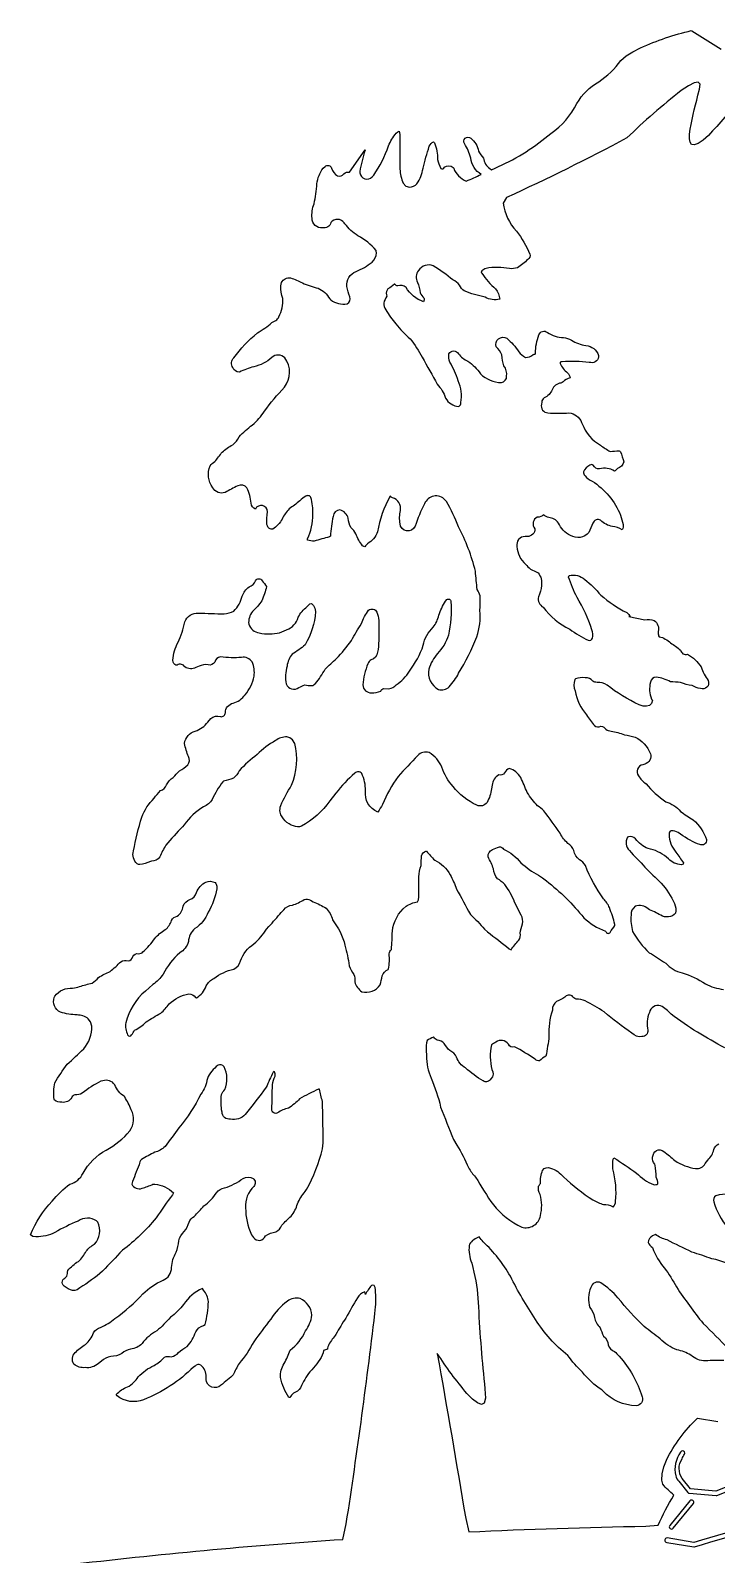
# Model space of a CAD drawing. Extents: x 0.5 to 31.2, y -0.2 to 53.7.
# Drawn here: x 1.27 to 7.5, y 9.59 to 23.42 of the extents above; entities that cross this region are included whole.
import ezdxf

# ---------------------------------------------------------------- set-up
doc = ezdxf.new("R2010")
doc.units = 0
doc.linetypes.add('0', pattern=[0])
doc.layers.add('1', color=7, linetype='0')

msp = doc.modelspace()

# ---------------------------------------------------------------- linework, layer by layer
at = {"layer": '1'}
for points in [[(1.59918, 9.493659, -0.012789), (4.10759, 9.726386), (4.140169, 9.868073, 0.008955), (4.406342, 11.837488, 0.061305), (4.400818, 12.011726), (4.391968, 12.029213), (4.381226, 12.034554), (4.369339, 12.030304, 0.07948), (4.313278, 11.947212), (4.308212, 11.973061, 0.20203), (4.240936, 11.918129, 0.01877), (4.137192, 11.734932, 0.037442), (4.046707, 11.586555, 0.01741), (3.981369, 11.496109, 0.045101), (3.96846, 11.451294), (3.931915, 11.439934), (3.928894, 11.420013), (3.922516, 11.398979, -0.08152), (3.810699, 11.247383, 0.060238), (3.724298, 11.102304, -0.161032), (3.660645, 11.052475, 0.065337), (3.628647, 11.014913, -0.143322), (3.618484, 11.012383, -0.086318), (3.543472, 11.196144, -0.183087), (3.577301, 11.322502, 0.030666), (3.631409, 11.442787, 0.124101), (3.77124, 11.618835, 0.113219), (3.828369, 11.759674, 0.281515), (3.720154, 11.912193, 0.232181), (3.60582, 11.888428, 0.090078), (3.455154, 11.724792, 0.007829), (3.299789, 11.520149, -0.061307), (3.16684, 11.323036, 0.019412), (3.113647, 11.218719), (3.108551, 11.212662, -0.008598), (2.9841, 11.111336, -0.618978), (2.868835, 11.20031, 0.231058), (2.819199, 11.308066, 0.318129), (2.767334, 11.299553), (2.754684, 11.290298, -0.100022), (2.301224, 10.993912, -0.271889), (2.05986, 11.029434), (2.053406, 11.040703, -0.141988), (2.155807, 11.109291, 0.129971), (2.252426, 11.201286, -0.097513), (2.396362, 11.305122, 0.085127), (2.489029, 11.379433, -0.172691), (2.551575, 11.383965, 0.187639), (2.618408, 11.422752, -0.052684), (2.69603, 11.478149, 0.109812), (2.773425, 11.609999, -0.197747), (2.843597, 11.667946), (2.860565, 11.676117, 0.051328), (2.888424, 11.883685, 0.155684), (2.844086, 11.988091), (2.834793, 12.002365, 0.148532), (2.664368, 11.859406, -0.066827), (2.545059, 11.741943, -0.035512), (2.420135, 11.618347, 0.121552), (2.287753, 11.503319, -0.17113), (2.183004, 11.452628, 0.136877), (2.103653, 11.414139, -0.137481), (2.002609, 11.38649, 0.142126), (1.918549, 11.343597), (1.891586, 11.322144, -0.207762), (1.77063, 11.284752, -0.19111), (1.668991, 11.315407, -0.380184), (1.680939, 11.421761, -0.080869), (1.774811, 11.494766, 0.134716), (1.845459, 11.601082, -0.17999), (1.909805, 11.649895, 0.077492), (2.040863, 11.73056, 0.054106), (2.294998, 11.954628, -0.096371), (2.478241, 12.078819, 0.298908), (2.554535, 12.19326, -0.124065), (2.596909, 12.331406, 0.086273), (2.61937, 12.436951, -0.15349), (2.670395, 12.519524, 0.096916), (2.712982, 12.605698, -0.132985), (2.758802, 12.656852, 0.023621), (2.848358, 12.754234, 0.117719), (2.96163, 12.872525, -0.181762), (3.035522, 12.915527, 0.079041), (3.204126, 13.001878, -0.244751), (3.295225, 13.001167, -0.432262), (3.301437, 12.929527, 0.230406), (3.226654, 12.73629, 0.114798), (3.280685, 12.490692), (3.29747, 12.466347, 0.606129), (3.406708, 12.480362, -0.097596), (3.499791, 12.518363, 0.222075), (3.556656, 12.578033, -0.04326), (3.640335, 12.659042, 0.101016), (3.697021, 12.772255, -0.070755), (3.767654, 12.883072), (3.779343, 12.901337, 0.064907), (3.925461, 13.272125, 0.047914), (3.92691, 13.479492, 0.009145), (3.924271, 13.700966, -0.031339), (3.89769, 13.812553), (3.888016, 13.812088, 0.018829), (3.716782, 13.724648, -0.058593), (3.615875, 13.640396, 0.102695), (3.517426, 13.59716, -0.592773), (3.4648, 13.62943, -0.001377), (3.470291, 13.853043, -0.080714), (3.493301, 13.931381, 0.139885), (3.488403, 13.970589), (3.482727, 13.973068), (3.476532, 13.96669, 0.015111), (3.414063, 13.829605, -0.000644), (3.223552, 13.581067, -0.24649), (3.088898, 13.540154, -0.446943), (3.012421, 13.60437, -0.085297), (3.008606, 13.763092, -0.09883), (3.037964, 13.808662, 0.218038), (3.031058, 14.015917, 0.357273), (2.976044, 14.029259, 0.135532), (2.879257, 13.908447, -0.114303), (2.821274, 13.76696, -0.054928), (2.62146, 13.461617, -0.003549), (2.495717, 13.292725, -0.131701), (2.402222, 13.239365, 0.023664), (2.282305, 13.174342, 0.199781), (2.26091, 13.125702, 0.019157), (2.192932, 12.951149, 0.379785), (2.287781, 12.912338, 0.029461), (2.386124, 12.949371), (2.402527, 12.951408, -0.158494), (2.572617, 12.870888), (2.563751, 12.85392, 0.02432), (2.414261, 12.643234, -0.058162), (2.109436, 12.350105), (2.085876, 12.327896, -0.017375), (1.90448, 12.13868, -0.025356), (1.696661, 11.991001, -0.245199), (1.617706, 12.001335), (1.590195, 12.017998, -0.663499), (1.586877, 12.097342, 0.275075), (1.608917, 12.138656), (1.610892, 12.15191), (1.612564, 12.165207, -0.092885), (1.710297, 12.249161, 0.103104), (1.779221, 12.342728, -0.083685), (1.854935, 12.405167, 0.32168), (1.884674, 12.605034), (1.87439, 12.616714, 0.301775), (1.706543, 12.615562, 0.035393), (1.496744, 12.51136, -0.108717), (1.323776, 12.471802), (1.295029, 12.476341), (1.274704, 12.490669, -0.100971), (1.472549, 12.795509, -0.065892), (1.632996, 12.950874, 0.21657), (1.751053, 13.048683, -0.138395), (1.961349, 13.260048, 0.103062), (2.17582, 13.434403, 0.275029), (2.189462, 13.625266, 0.0473), (2.129272, 13.741966), (2.123932, 13.74733, -0.156659), (2.038728, 13.852513, 0.330993), (1.93103, 13.888618), (1.914124, 13.883812, 0.058002), (1.744583, 13.775655, -0.156853), (1.678329, 13.759972, 0.28255), (1.649216, 13.735336, -0.296815), (1.558215, 13.692933, -0.154318), (1.491913, 13.713829), (1.48909, 13.719994, -0.083175), (1.494736, 13.869424, -0.03078), (1.607209, 14.03876, 0.012137), (1.757198, 14.178306, 0.187381), (1.830124, 14.384941), (1.819427, 14.42318), (1.798721, 14.450218, 0.161765), (1.697296, 14.486183, -0.063186), (1.547241, 14.511131, -0.385529), (1.490705, 14.645142), (1.496537, 14.657445, -0.265837), (1.656891, 14.728256, 0.072037), (1.719026, 14.744304, -0.019576), (1.833847, 14.774475, 0.072133), (1.892548, 14.826164, -0.039928), (1.997498, 14.880501, 0.028968), (2.094988, 14.969297, -0.233183), (2.160294, 14.976784, 0.346795), (2.203018, 15.015137, -0.394869), (2.256012, 15.041367, 0.23596), (2.294617, 15.058395, 0.076287), (2.401306, 15.181122, -0.079596), (2.497971, 15.260071, 0.148471), (2.554794, 15.344353, -0.220298), (2.60585, 15.382919, 0.204889), (2.659799, 15.472419, -0.245447), (2.721771, 15.533026, 0.216673), (2.781067, 15.597008, -0.193657), (2.866976, 15.691695, -0.24173), (2.949353, 15.686529, -0.20006), (2.964081, 15.65448), (2.964874, 15.629822, -0.089301), (2.887848, 15.418869, -0.155289), (2.765945, 15.269409, 0.198697), (2.707329, 15.151277, -0.194369), (2.62883, 15.049171, 0.096676), (2.477448, 14.857407, -0.096076), (2.385986, 14.761772), (2.350626, 14.733151), (2.316713, 14.702829, 0.155654), (2.138636, 14.41575, 0.136384), (2.155777, 14.30481, 0.604674), (2.192111, 14.305657, 0.034016), (2.218903, 14.346916, 0.080903), (2.324265, 14.422333, -0.022939), (2.45639, 14.502838, 0.067949), (2.531952, 14.585571, -0.147783), (2.711859, 14.67713, -0.272254), (2.771317, 14.644211), (2.779404, 14.642105, 0.17845), (2.869293, 14.749054, -0.152038), (2.937439, 14.818001, -0.093335), (3.120046, 14.902893, 0.225268), (3.181366, 14.975586, -0.165261), (3.30217, 15.132454, 0.073095), (3.415802, 15.263329), (3.437975, 15.288733, 0.01664), (3.549438, 15.416808), (3.573469, 15.441392, -0.183404), (3.651146, 15.483024, 0.072398), (3.757935, 15.534035, -0.259239), (3.814514, 15.526405), (3.839066, 15.512405, -0.048303), (3.956818, 15.454132, -0.148294), (4.014801, 15.348755, -0.113208), (4.127865, 15.118155, -0.02212), (4.1674, 14.931804, 0.092498), (4.208893, 14.853737, -0.134777), (4.217712, 14.785606, 0.168075), (4.280182, 14.696838, 0.323034), (4.44754, 14.759544, 0.040241), (4.464371, 14.839645, -0.206226), (4.519547, 14.897972), (4.522812, 14.903473, 0.081497), (4.528522, 15.04071, -0.19271), (4.550049, 15.08036, 0.013961), (4.557992, 15.245589, -0.198103), (4.682292, 15.471922, -0.118945), (4.785233, 15.512428), (4.795975, 15.530487, 0.02514), (4.797562, 15.739052, -0.068858), (4.820267, 15.843094, -0.01094), (4.822525, 15.93126, -0.281376), (4.862518, 15.973), (4.866806, 15.971146, 0.005521), (4.942444, 15.890625, -0.171968), (5.081797, 15.757085, -0.046902), (5.140976, 15.627983, -0.002685), (5.265793, 15.397621, -0.027551), (5.395264, 15.264488), (5.421692, 15.239799, -0.011113), (5.618041, 15.086338), (5.636307, 15.075989, -0.070538), (5.707256, 15.164815, 0.171234), (5.718477, 15.228888, -0.087502), (5.740172, 15.312393, 0.176034), (5.726044, 15.3918), (5.667923, 15.508537, 0.069549), (5.577637, 15.67128, 0.049861), (5.512573, 15.72245, -0.165261), (5.47699, 15.810616, 0.015401), (5.428352, 15.919689, -0.38829), (5.468014, 15.986526, -0.039948), (5.529593, 16.012142, -0.263131), (5.566925, 15.991302, -0.109202), (5.725372, 15.866957, 0.059346), (5.883208, 15.754518), (5.920002, 15.73006), (5.955795, 15.704161, -0.053649), (6.295761, 15.36805, 0.108288), (6.491638, 15.247009), (6.49507, 15.243538, 0.653896), (6.534592, 15.235703, -0.033897), (6.578461, 15.296806), (6.577942, 15.307434, 0.014439), (6.529251, 15.459892, 0.083711), (6.474686, 15.540855, -0.066067), (6.309789, 15.841005, 0.143952), (6.255219, 15.893562, -0.182982), (6.205521, 15.97699, 0.169946), (6.151047, 16.042953, -0.088584), (6.081253, 16.134354, 0.005781), (5.933594, 16.33876, 0.057957), (5.876068, 16.383575, -0.047366), (5.78183, 16.504875, 0.013582), (5.723206, 16.64032, 0.18446), (5.619659, 16.723145, 0.218385), (5.577316, 16.683113, -0.303661), (5.523148, 16.665283, 0.234402), (5.463455, 16.571854), (5.458618, 16.539513, -0.091473), (5.417474, 16.414032, -0.363035), (5.323517, 16.389885, -0.114344), (5.109787, 16.559937, -0.112725), (5.007112, 16.734978, 0.171412), (4.892319, 16.866898, 0.303298), (4.78726, 16.839125, 0.00003), (4.609695, 16.650826, 0.049643), (4.468557, 16.397106, -0.024618), (4.426941, 16.326729, -0.350698), (4.315288, 16.520502, 0.105342), (4.280704, 16.678715, 0.419053), (4.218277, 16.679565, 0.062061), (4.046478, 16.49752), (3.991577, 16.428185, -0.107463), (3.734009, 16.198013, -0.210043), (3.662216, 16.20182, -0.260123), (3.539536, 16.325043, -0.117373), (3.545319, 16.386429, -0.043925), (3.643478, 16.570549, 0.166279), (3.671814, 16.950958), (3.653229, 16.983406), (3.629196, 17.002289), (3.600891, 17.009506, 0.164166), (3.49883, 16.976542, 0.065169), (3.330933, 16.849396, 0.044576), (3.168091, 16.701813, -0.125125), (3.115723, 16.634346, -0.007096), (3.026474, 16.606522), (3.018463, 16.600975, 0.05452), (2.92367, 16.442343, -0.149586), (2.845367, 16.376236, 0.106496), (2.6698, 16.211365), (2.654816, 16.193657, 0.027042), (2.504135, 16.027374, 0.037609), (2.447566, 15.920466, -0.2567), (2.373138, 15.881332), (2.363007, 15.878838, -0.070529), (2.266922, 15.850143), (2.254822, 15.852348), (2.243256, 15.857674, -0.286378), (2.208909, 15.974539, -0.019978), (2.28403, 16.282486, -0.109933), (2.396759, 16.452003, -0.02502), (2.452835, 16.522278, 0.240598), (2.509603, 16.573374, -0.133662), (2.567882, 16.641779, 0.022885), (2.626389, 16.700806, 0.039708), (2.703339, 16.756378, 0.275909), (2.708801, 16.83062, -0.056035), (2.672348, 16.950729, -0.30166), (2.76886, 17.061623, 0.156557), (2.883453, 17.14473), (2.910004, 17.175484, -0.271349), (2.999069, 17.193153, 0.454261), (3.042908, 17.229416, -0.354048), (3.113541, 17.315613, 0.175367), (3.221921, 17.391672, 0.125992), (3.303624, 17.559547, 0.139474), (3.286254, 17.689926, 0.289753), (3.189941, 17.731377, -0.053193), (3.000155, 17.734869, 0.310616), (2.945957, 17.688671, -0.379347), (2.886734, 17.664749, 0.159383), (2.804733, 17.650352), (2.776321, 17.639275, -0.290542), (2.675415, 17.64476, 0.434023), (2.606901, 17.66087, -0.400917), (2.569183, 17.686508), (2.565659, 17.70739, -0.101675), (2.613388, 17.867996, 0.06562), (2.67431, 18.053852, -0.332433), (2.798721, 18.133774, 0.009585), (3.03178, 18.126577, 0.092933), (3.119766, 18.151443, 0.139321), (3.195197, 18.28709, -0.13808), (3.258011, 18.371071, 0.25516), (3.315628, 18.42672, -0.606401), (3.377304, 18.426773, -0.022341), (3.41539, 18.374062, -0.045044), (3.37471, 18.244667, -0.036179), (3.288879, 18.146683, 0.194634), (3.254959, 18.033279, 0.285024), (3.350388, 17.95253, 0.094235), (3.535507, 17.953613), (3.598541, 17.981476, 0.244142), (3.704486, 18.095007, -0.128262), (3.785777, 18.19178), (3.798045, 18.204258), (3.809341, 18.217621), (3.824432, 18.218956), (3.843765, 18.202621), (3.855179, 18.177803), (3.859726, 18.146271, -0.125288), (3.766464, 17.845581, -0.050178), (3.649765, 17.760063, 0.146898), (3.602631, 17.652702, 0.125185), (3.595069, 17.489697, 0.494379), (3.710192, 17.456421, -0.018976), (3.76358, 17.480759, 0.018224), (3.827423, 17.474533, 0.144755), (3.860092, 17.493332, 0.038741), (3.948425, 17.623451, -0.035809), (4.051971, 17.720078, 0.027562), (4.186951, 17.883286, -0.023771), (4.277969, 18.037285, -0.076755), (4.342389, 18.159403, -0.495732), (4.41832, 18.140701, -0.109922), (4.434509, 17.991676, -0.050823), (4.424744, 17.777191, -0.304724), (4.366455, 17.709595, 0.216557), (4.336334, 17.673149, 0.077152), (4.289814, 17.480761, 0.419169), (4.368301, 17.410179, 0.09599), (4.453903, 17.424278, -0.269576), (4.480804, 17.448128), (4.527191, 17.445122, 0.166955), (4.593307, 17.483002, 0.111572), (4.712769, 17.605949, 0.07688), (4.839294, 17.840912, -0.168103), (4.929662, 18.00453, 0.109288), (4.97913, 18.113417, -0.04736), (5.039795, 18.241508), (5.053314, 18.255562, -0.678207), (5.089111, 18.236961, -0.07394), (5.067204, 17.932083, -0.11552), (4.967376, 17.76609, 0.103102), (4.88949, 17.62426, 0.332129), (4.976963, 17.44109, 0.307137), (5.073181, 17.465378, 0.083491), (5.159647, 17.587708, 0.040034), (5.324781, 17.917858, 0.100969), (5.352875, 18.157463, 0.011384), (5.35405, 18.288742, 0.073757), (5.327774, 18.346939, -0.007048), (5.312088, 18.512421, 0.060856), (5.157883, 18.916351, 0.046766), (5.048177, 19.145617), (5.036266, 19.158726, 0.268373), (4.933372, 19.195204, 0.22746), (4.85051, 19.125969, 0.039035), (4.763841, 18.921486, -0.803071), (4.628206, 18.944632, -0.100284), (4.631592, 19.063324, 0.378997), (4.559932, 19.180416, -0.013093), (4.537338, 19.193428, 0.079262), (4.422363, 18.871277, -0.197883), (4.333221, 18.763048, 0.072577), (4.308167, 18.734482), (4.297974, 18.737465), (4.287964, 18.744987, -0.082308), (4.228058, 18.852844, 0.097618), (4.18367, 18.90699, -0.12391), (4.157853, 18.993256, 0.261502), (4.082626, 19.070244, 0.381267), (4.021133, 19.010468, 0.041877), (3.996277, 18.83004), (3.986572, 18.824936, -0.001727), (3.848886, 18.787142, -0.109583), (3.788681, 18.79509), (3.788162, 18.806831, 0.12669), (3.835068, 19.028709, 0.089647), (3.81933, 19.182625, 0.46573), (3.773788, 19.192909, 0.0866), (3.71982, 19.151964, -0.027806), (3.620895, 19.078934, 0.081755), (3.558609, 18.987053, -0.136967), (3.472536, 18.896299, -0.43723), (3.424545, 18.923866), (3.420197, 18.937279, -0.057917), (3.426284, 19.053556, 0.775367), (3.315323, 19.077362, -0.305483), (3.276138, 19.130112, 0.101065), (3.238761, 19.269043, 0.341787), (3.155624, 19.288498, 0.019324), (3.040614, 19.228065, -0.368936), (2.92779, 19.270691, -0.259327), (2.904648, 19.469978, -0.10122), (2.947647, 19.50856, 0.014691), (3.013321, 19.594719, -0.05706), (3.109528, 19.660133, 0.116997), (3.167542, 19.732758, -0.055558), (3.287491, 19.840187, 0.073297), (3.397659, 19.966232, -0.025947), (3.57893, 20.18305, 0.337379), (3.582586, 20.449928, 0.392532), (3.464249, 20.453461, -0.137253), (3.30036, 20.369555, 0.02068), (3.170614, 20.321236, -0.349166), (3.11087, 20.361649, -0.388973), (3.120056, 20.449532, -0.065634), (3.333588, 20.675743, 0.036506), (3.465668, 20.769699), (3.499771, 20.788162, 0.200098), (3.528198, 20.822578, 0.134002), (3.56427, 20.988968, -0.082849), (3.544924, 21.103643), (3.548235, 21.118164), (3.553339, 21.132156, -0.370225), (3.633585, 21.174675, -0.064414), (3.741584, 21.130447, 0.052062), (3.884157, 21.081631, -0.170043), (3.989525, 20.985847), (3.998636, 20.975845, 0.200559), (4.146956, 20.939386, 0.402741), (4.171341, 21.003082, -0.025578), (4.143631, 21.097107, -0.321809), (4.229218, 21.234886, 0.070672), (4.373509, 21.317781, 0.184078), (4.414795, 21.403442), (4.412445, 21.41745), (4.40979, 21.423882, 0.110828), (4.245121, 21.556242, -0.083144), (4.128265, 21.666702), (4.121017, 21.673882, 0.517136), (4.000457, 21.677101, -0.440162), (3.924835, 21.630951, -0.472646), (3.830526, 21.716724, -0.128531), (3.847656, 21.848228, 0.050178), (3.873646, 22.029375, -0.119857), (3.92926, 22.171425), (3.948029, 22.186874, -0.545426), (4.00676, 22.172729, 0.17674), (4.060729, 22.100437, 0.347497), (4.117347, 22.121181, -0.232229), (4.168655, 22.134544), (4.311371, 22.337631), (4.311142, 22.335503, 0.036151), (4.262033, 22.140562), (4.262809, 22.128666, 0.645015), (4.375168, 22.092758), (4.388672, 22.107147, 0.070829), (4.522494, 22.373661, -0.062322), (4.593506, 22.489159), (4.607269, 22.500153), (4.621033, 22.505943), (4.62645, 22.477394, 0.000169), (4.626409, 22.162043, 0.079858), (4.656326, 22.035263), (4.680359, 22.008408), (4.713593, 21.999367, 0.188472), (4.781464, 22.030098, 0.119818), (4.836349, 22.170128, -0.015512), (4.89361, 22.369846, -0.162938), (4.931931, 22.411606), (4.941376, 22.40126, -0.081626), (4.968552, 22.250824, 0.035138), (4.997147, 22.168877, 0.603136), (5.029694, 22.180191, -0.355447), (5.109421, 22.178314), (5.114929, 22.170578, 0.207686), (5.229095, 22.053848, 0.011045), (5.363464, 22.114433, -0.237655), (5.270257, 22.263506, 0.072759), (5.212708, 22.393837, -0.880116), (5.269073, 22.442924, -0.183455), (5.339813, 22.326286, 0.059628), (5.385208, 22.263458, 0.230955), (5.443336, 22.167707), (5.457001, 22.157669, 0.074282), (5.943188, 22.445139), (5.996513, 22.485609, 0.125086), (6.233276, 22.758911, -0.128962), (6.430579, 22.956039, 0.088032), (6.632248, 23.148636), (6.679733, 23.189766), (6.740173, 23.228561), (6.809982, 23.264687, -0.044737), (7.271194, 23.420174), (7.275558, 23.417671), (7.542969, 23.251129)], [(7.718933, 22.802849, -0.021268), (7.426544, 22.469292), (7.377518, 22.426407), (7.332504, 22.395813), (7.297943, 22.38295), (7.2742, 22.387032), (7.259979, 22.40593), (7.253983, 22.437477), (7.254868, 22.479553, -0.030143), (7.331711, 22.832817), (7.344208, 22.888489), (7.350189, 22.934364), (7.334259, 22.9533), (7.297775, 22.946762), (7.244766, 22.919144), (7.179307, 22.87487, 0.025557), (6.686111, 22.445946, -0.015547), (5.593765, 21.904083), (5.564026, 21.854546, 0.160167), (5.684106, 21.599606, -0.063963), (5.806167, 21.391066, -0.322548), (5.787109, 21.343102, -0.070389), (5.694382, 21.268028, -0.127863), (5.621796, 21.26059, 0.089183), (5.408607, 21.261673, 0.111475), (5.369232, 21.238205), (5.364151, 21.225639), (5.370728, 21.217949, 0.075274), (5.495667, 21.075058, -0.137833), (5.533417, 20.981606, -0.191474), (5.400269, 21.000824, -0.04729), (5.210065, 21.056566, -0.171), (5.168539, 21.109463, 0.151947), (5.106277, 21.156845, 0.044665), (4.92945, 21.283432, 0.383522), (4.796097, 21.242355, 0.311114), (4.786865, 21.134315, -0.047451), (4.811111, 21.040619, 0.098413), (4.843369, 20.993858, -0.259519), (4.84108, 20.959686, -0.18427), (4.682693, 21.088608, 0.260099), (4.607544, 21.102623, -0.276011), (4.581604, 21.117302), (4.577164, 21.118118, -0.053283), (4.518311, 21.075821, 0.264435), (4.505554, 21.022957), (4.507324, 21.00959, 0.066052), (4.480133, 20.947342, 0.150825), (4.499507, 20.886665, 0.069855), (4.590881, 20.759361, 0.053087), (4.71936, 20.623047, -0.052358), (4.827682, 20.454712, -0.013316), (4.965546, 20.209526, -0.120101), (5.04149, 20.085037, 0.251933), (5.159943, 20.007996, 0.312724), (5.179825, 20.044174, 0.140732), (5.156668, 20.241405, 0.048177), (5.079809, 20.411613, -0.144835), (5.071823, 20.48745, -0.583865), (5.157791, 20.486992, 0.127236), (5.243439, 20.41909, -0.08524), (5.357849, 20.305717, 0.191255), (5.548177, 20.224752, 0.367404), (5.595473, 20.284531, 0.186639), (5.571045, 20.377678, -0.040233), (5.550949, 20.476288, 0.106653), (5.50052, 20.549423, -0.718518), (5.596451, 20.626923, -0.073012), (5.70517, 20.504932, 0.093837), (5.76683, 20.453552, 0.17416), (5.835666, 20.479452, -0.072525), (5.85289, 20.483315), (5.856262, 20.492004, -0.089984), (5.888321, 20.657738, -0.525046), (5.964767, 20.681168, 0.16124), (6.111649, 20.633461, -0.101041), (6.182892, 20.611534, 0.110773), (6.314584, 20.560776, -0.295578), (6.430069, 20.472313, -0.500366), (6.358917, 20.406998), (6.344376, 20.407013, 0.050521), (6.098771, 20.415117), (6.090284, 20.412903), (6.08194, 20.410202), (6.081329, 20.398819, 0.128889), (6.148122, 20.314615, -0.131789), (6.170486, 20.267197, 0.129681), (6.108063, 20.230621), (6.098053, 20.225235), (6.087494, 20.221031, 0.280317), (6.00885, 20.16069, -0.207121), (5.935338, 20.086798, 0.237811), (5.913727, 20.047874), (5.910828, 20.029388, 0.457979), (5.96965, 19.949829, 0.029801), (6.160886, 19.950523, -0.286944), (6.275482, 19.864471), (6.282043, 19.852066, 0.184473), (6.447113, 19.656746, 0.054075), (6.535645, 19.601074, -0.008238), (6.615341, 19.605211, -0.109012), (6.628387, 19.597412, -0.017569), (6.65918, 19.504875, -0.221019), (6.600876, 19.44429, 0.064805), (6.580063, 19.423836), (6.573608, 19.422417, 0.22307), (6.438744, 19.441149, -0.310983), (6.381934, 19.475254, 0.366147), (6.350342, 19.474976, 0.175952), (6.291367, 19.415428, 0.235548), (6.30653, 19.379951, 0.113869), (6.36998, 19.331589, -0.155883), (6.629471, 19.021156, 0.029775), (6.651794, 18.938225, -0.127575), (6.644653, 18.889359, 0.128069), (6.554459, 18.917999, -0.136895), (6.448068, 18.975416, 0.4681), (6.377365, 18.948494, -0.029709), (6.341629, 18.865402, -0.374699), (6.17403, 18.838291, -0.177913), (6.065007, 18.950834, 0.228008), (5.977097, 19.000305, -0.163357), (5.93364, 19.024132, -0.189595), (5.873428, 19.004189, 0.506245), (5.852066, 18.898827, -0.445488), (5.782364, 18.828583), (5.763535, 18.828323, 0.48205), (5.688843, 18.737801, 0.207705), (5.766675, 18.577055, 0.021413), (5.811539, 18.532166, -0.024554), (5.880675, 18.497772, -0.234426), (5.910126, 18.383484, -0.105844), (5.883411, 18.281662, 0.324529), (5.926697, 18.185982, 0.115637), (6.168213, 17.987007, 0.048968), (6.336392, 17.88666, 0.434195), (6.373428, 17.905365, 0.141027), (6.368027, 17.98246, 0.061595), (6.23407, 18.275826, -0.032174), (6.155945, 18.460167), (6.162888, 18.475159, -0.233258), (6.304382, 18.43866, -0.047111), (6.449966, 18.29586, 0.055207), (6.684886, 18.13763, -0.083707), (6.718689, 18.101196), (6.705078, 18.102798), (6.848068, 18.07196, -0.10776), (6.93448, 18.066353, -0.304375), (6.971097, 17.966269, 0.030354), (6.973206, 17.92659), (6.979736, 17.919113, -0.132501), (7.083237, 17.863083, -0.039731), (7.17186, 17.797173, 0.049533), (7.195572, 17.763733, 0.196491), (7.236923, 17.759727, -0.124214), (7.359344, 17.644226, 0.068474), (7.424224, 17.520834, -0.667323), (7.353995, 17.448174, -0.066428), (7.277908, 17.474922, -0.05884), (7.17424, 17.504066, -0.013406), (7.081192, 17.510567, 0.071151), (6.954339, 17.55257, 0.363661), (6.900508, 17.505417, 0.167548), (6.910385, 17.353394), (6.918259, 17.343979), (6.908661, 17.312576), (6.890198, 17.294197), (6.864426, 17.287125), (6.83287, 17.289612), (6.797058, 17.299934, -0.054921), (6.506567, 17.479996, 0.15875), (6.416305, 17.503979, -0.088419), (6.376862, 17.514008, 0.298994), (6.307343, 17.546898, 0.128712), (6.221222, 17.536026), (6.215042, 17.529945, 0.217261), (6.217789, 17.427956, 0.143926), (6.321289, 17.208694, 0.028608), (6.39238, 17.111717, 0.246001), (6.449631, 17.106049, -0.265105), (6.495819, 17.078209, 0.167748), (6.542892, 17.062294, -0.063076), (6.665543, 17.02787, -0.020044), (6.761276, 17.00843, -0.18575), (6.899414, 16.856956, -0.446947), (6.847931, 16.763229), (6.830963, 16.756798, 0.571557), (6.791308, 16.656433, 0.095592), (6.860779, 16.584236, 0.0704), (7.038925, 16.421135, -0.141189), (7.173706, 16.333885, 0.031294), (7.288696, 16.255684, -0.130294), (7.408554, 16.078163, -0.58982), (7.347015, 16.03215), (7.327652, 16.037743, -0.043914), (7.151596, 16.141577, 0.124082), (7.08928, 16.157713, 0.369193), (7.068634, 16.124725, 0.172303), (7.131607, 15.962883, -0.016251), (7.198853, 15.86731), (7.198059, 15.854042), (7.180161, 15.849266, -0.176889), (7.062897, 15.901337, 0.130107), (6.901072, 15.991619), (6.878357, 15.995865, -0.133627), (6.765125, 16.084393, 0.253599), (6.699661, 16.103416), (6.692291, 16.098015, 0.350136), (6.709061, 15.978577, 0.015881), (6.997039, 15.682156, -0.075597), (7.118614, 15.496879, -0.132242), (7.128738, 15.409653, -0.362887), (6.993683, 15.391586, 0.01043), (6.878586, 15.447876, 0.290042), (6.762741, 15.47213, 0.274421), (6.72464, 15.390724, 0.089395), (6.738281, 15.244698, 0.085555), (6.890111, 15.051101, 0.000232), (7.038528, 14.95594, 0.166233), (7.18755, 14.869632, -0.071397), (7.399022, 14.768991, 0.094732), (7.562927, 14.71743, -0.130605)], [(7.576736, 14.187187, -0.042304), (7.087967, 14.492828, 0.088799), (6.991838, 14.569331, 0.426557), (6.890623, 14.508128, 0.157984), (6.876283, 14.347018, -0.436849), (6.823452, 14.289225, -0.241143), (6.731995, 14.320747, -0.028811), (6.480423, 14.514008, 0.012156), (6.308624, 14.615189, 0.057476), (6.226425, 14.630463, -0.178075), (6.18898, 14.660454, 0.371248), (6.122421, 14.648003, -0.050038), (6.048508, 14.608078, 0.260153), (6.010361, 14.529594, 0.096846), (5.979614, 14.292099, -0.01546), (5.952347, 14.110588, 0.063172), (5.89447, 14.070457, -0.293506), (5.853516, 14.083771, 0.03242), (5.666122, 14.196823, -0.409213), (5.611145, 14.220665, 0.435443), (5.497778, 14.239071, 0.004812), (5.456421, 14.213486, 0.113072), (5.461091, 13.991173, -0.357103), (5.452011, 13.906792, -0.444867), (5.382568, 13.88694, -0.055888), (5.223099, 14.004974, -0.205515), (5.141525, 14.103467, 0.1636), (5.079041, 14.162514, -0.097173), (5.029617, 14.226326, 0.163052), (4.965408, 14.258141, -0.192825), (4.935593, 14.283432), (4.932877, 14.283516, 0.068846), (4.873337, 14.253235, 0.121642), (4.865616, 14.165283), (4.868942, 14.115524, 0.11555), (4.910126, 13.912926, -0.040959), (4.996171, 13.650245, 0.005273), (5.113022, 13.356491), (5.143598, 13.304979, -0.033776), (5.249641, 13.100611, 0.079324), (5.313797, 13.015068, 0.025968), (5.474518, 12.762665, 0.11166), (5.732269, 12.559672, 0.445229), (5.901295, 12.663161, 0.1294), (5.900299, 12.856438, -0.200846), (5.885828, 12.933135, -0.11791), (5.902863, 12.955154, -0.105692), (5.921441, 13.075618, -0.380818), (5.994553, 13.096199, -0.130132), (6.112366, 13.015724, 0.042618), (6.378453, 12.8067, 0.048455), (6.475021, 12.764359, -0.153289), (6.556015, 12.746788), (6.561035, 12.740997, 0.149416), (6.584595, 12.793724, 0.085573), (6.559922, 13.088161, -0.072238), (6.561966, 13.178429), (6.569336, 13.190399, -0.010482), (6.773315, 13.050072, 0.091952), (6.927867, 12.945954, 0.184224), (6.968613, 12.953163, 0.136574), (6.951584, 13.01368, 0.041394), (6.943436, 13.120476), (6.939255, 13.130539, -0.428574), (6.954422, 13.256195, -0.293824), (7.021606, 13.246758, -0.018479), (7.122818, 13.164215, 0.114128), (7.309494, 13.091934, 0.288684), (7.398087, 13.136528), (7.421204, 13.169151, 0.166699), (7.474699, 13.263731, -0.163839), (7.519714, 13.316963, -0.289025)], [(7.73468, 12.839401, 0.154857), (7.493993, 12.845148, 0.361386), (7.475876, 12.790642, 0.104979), (7.600845, 12.555176, -0.109576)], [(7.566086, 11.349236, 0.032505), (7.401199, 11.345955, -0.176581), (7.266586, 11.397484, 0.105896), (7.140472, 11.445717, -0.094882), (6.987152, 11.545631, 0.014279), (6.844604, 11.656784, -0.033144), (6.605554, 11.91848, 0.06325), (6.450297, 12.055247, 0.483446), (6.359125, 12.01148, 0.186261), (6.350204, 11.829514, -0.169387), (6.392227, 11.741432, 0.148467), (6.443039, 11.64724, 0.009945), (6.473907, 11.570313, -0.21678), (6.517868, 11.491325, 0.209317), (6.572922, 11.430319, -0.068401), (6.617096, 11.387642, -0.105407), (6.82585, 11.020813, -0.49046), (6.770447, 10.938881, -0.200469), (6.472137, 11.071495), (6.459198, 11.082161, -0.086298), (6.28331, 11.244423, -0.053376), (6.150116, 11.396011, -0.088009), (5.858294, 11.721905, -0.031053), (5.628876, 12.114502, 0.076563), (5.382028, 12.426366, -0.022076), (5.345703, 12.472366, 0.162637), (5.259293, 12.405869), (5.25502, 12.393669, 0.117869), (5.277924, 12.233765), (5.289285, 12.193378), (5.298997, 12.152565, -0.046615), (5.33902, 11.835252, 0.013761), (5.398193, 11.091301), (5.403732, 11.008957), (5.3927, 10.963425), (5.367508, 10.950249), (5.331009, 10.964027), (5.286041, 10.999428), (5.235504, 11.051025, -0.033647), (4.965793, 11.414582, -0.002294), (5.223743, 9.91459), (5.251677, 9.793893, -0.00837), (6.857821, 9.845277), (6.971252, 9.853798, -0.037175), (7.11293, 10.128067, -0.058339), (7.012238, 10.227104), (7.003204, 10.262215), (7.006073, 10.322075), (7.020569, 10.383881), (7.044525, 10.44635, -0.084024), (7.327087, 10.826965), (7.510422, 10.796471)], [(7.600113, 12.227196, 0.069876), (7.456314, 12.272507, 0.017878), (7.276933, 12.333054, -0.002568), (7.051239, 12.443817, -0.098222), (6.945847, 12.49398), (6.919907, 12.479927, 0.298745), (6.878036, 12.421478, 0.082831), (6.918167, 12.374596, 0.089828), (7.027816, 12.188449, -0.03498), (7.136749, 12.01686, 0.025355), (7.378646, 11.685782, -0.008772), (7.608929, 11.454381, -0.227719)]]:
    msp.add_lwpolyline(points, format="xyb", dxfattribs=at)
for points in [[(7.210266, 10.499779, 1.02342), (7.174103, 10.517578, 0.219807), (7.129539, 10.302837, 0.088603), (7.157013, 10.25312), (7.239044, 10.150719, 0.187142), (7.252121, 10.144661), (7.497147, 10.124352, 0.08488), (7.503876, 10.125717), (11.072905, 11.545312, 0.945972), (11.056793, 11.581833), (7.493515, 10.164673), (7.264023, 10.1838), (7.263397, 10.184151), (7.187958, 10.27845, -0.294635), (7.186609, 10.458104, -0.036763)], [(7.051697, 9.738708, 0.946972), (7.047592, 9.698959), (7.292709, 9.658211, 0.083244), (7.299268, 9.658894, -0.005218), (9.69023, 10.332486, -0.425465), (9.844803, 10.219696), (9.848358, 10.2015, 1.073003), (9.887253, 10.21199, 0.472025), (9.661819, 10.366753), (9.606818, 10.353035, 0.003745), (7.29279, 9.698638)], [(7.075989, 9.853256, 0.971292), (7.105774, 9.826538), (7.289963, 10.051643, 0.967896), (7.258224, 10.075935)]]:
    msp.add_lwpolyline(points, format="xyb", close=True, dxfattribs=at)

doc.saveas('drawing.dxf')
